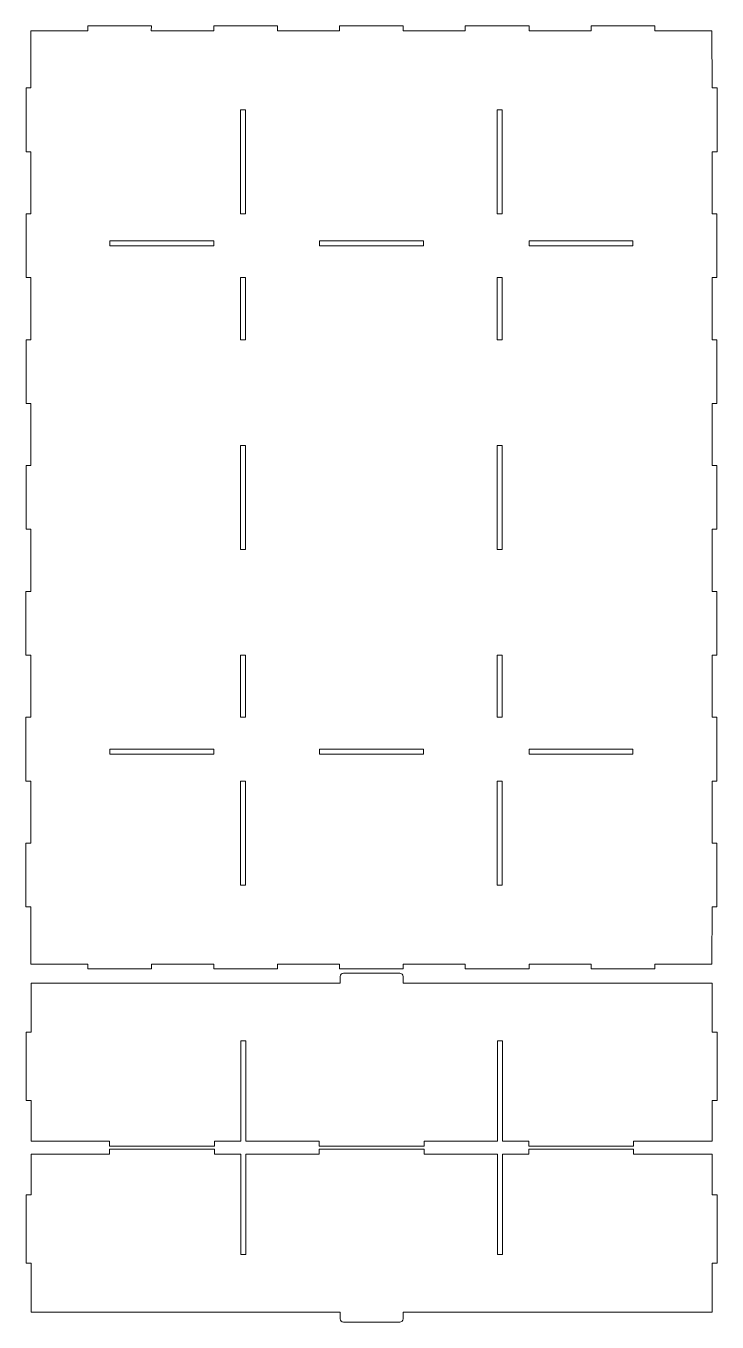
# Model space of a CAD drawing. Header units: millimetres. Extents: x -469 to 407, y -355 to 456.
# Drawn here: x -469 to -139, y -221 to 396 of the extents above; entities that cross this region are included whole.
import ezdxf

# ---------------------------------------------------------------- set-up
doc = ezdxf.new("R2010")
doc.units = ezdxf.units.MM
doc.header["$MEASUREMENT"] = 0
doc.layers.add('Layer 1', color=7, linetype='Continuous')

msp = doc.modelspace()

# ---------------------------------------------------------------- linework, layer by layer
at = {"layer": 'Layer 1', "color": 145, "lineweight": 20}
for points, knots in [([(-139.4964, 366.8072), (-139.4964, 366.8072), (-141.8804, 366.8072), (-141.8804, 366.8072), (-141.8804, 366.8072), (-141.8804, 366.8072), (-141.9804, 394.0072), (-141.9804, 394.0072), (-141.9804, 394.0072), (-141.9804, 394.0072), (-169.1804, 394.0072), (-169.1804, 394.0072), (-169.1804, 394.0072), (-169.1804, 394.0072), (-169.1804, 396.3752), (-169.1804, 396.3752), (-169.1804, 396.3752), (-169.1804, 396.3752), (-199.5804, 396.3752), (-199.5804, 396.3752), (-199.5804, 396.3752), (-199.5804, 396.3752), (-199.5804, 394.0072), (-199.5804, 394.0072), (-199.5804, 394.0072), (-199.5804, 394.0072), (-229.1804, 394.0072), (-229.1804, 394.0072), (-229.1804, 394.0072), (-229.1804, 394.0072), (-229.1804, 396.3752), (-229.1804, 396.3752), (-229.1804, 396.3752), (-229.1804, 396.3752), (-259.5804, 396.3752), (-259.5804, 396.3752), (-259.5804, 396.3752), (-259.5804, 396.3752), (-259.5804, 394.0072), (-259.5804, 394.0072), (-259.5804, 394.0072), (-259.5804, 394.0072), (-289.1804, 394.0072), (-289.1804, 394.0072), (-289.1804, 394.0072), (-289.1804, 394.0072), (-289.1804, 396.3752), (-289.1804, 396.3752), (-289.1804, 396.3752), (-289.1804, 396.3752), (-319.5804, 396.3752), (-319.5804, 396.3752), (-319.5804, 396.3752), (-319.5804, 396.3752), (-319.5804, 394.0072), (-319.5804, 394.0072), (-319.5804, 394.0072), (-319.5804, 394.0072), (-349.1804, 394.0072), (-349.1804, 394.0072), (-349.1804, 394.0072), (-349.1804, 394.0072), (-349.1804, 396.3752), (-349.1804, 396.3752), (-349.1804, 396.3752), (-349.1804, 396.3752), (-379.5804, 396.3752), (-379.5804, 396.3752), (-379.5804, 396.3752), (-379.5804, 396.3752), (-379.5804, 394.0072), (-379.5804, 394.0072), (-379.5804, 394.0072), (-379.5804, 394.0072), (-409.3804, 394.0072), (-409.3804, 394.0072), (-409.3804, 394.0072), (-409.3804, 394.0072), (-409.1804, 396.3752), (-409.1804, 396.3752), (-409.1804, 396.3752), (-409.1804, 396.3752), (-439.5804, 396.3752), (-439.5804, 396.3752), (-439.5804, 396.3752), (-439.5804, 396.3752), (-439.5804, 394.0072), (-439.5804, 394.0072), (-439.5804, 394.0072), (-439.5804, 394.0072), (-466.7804, 394.0072), (-466.7804, 394.0072), (-466.7804, 394.0072), (-466.7804, 394.0072), (-466.7804, 366.8072), (-466.7804, 366.8072), (-466.7804, 366.8072), (-466.7804, 366.8072), (-469.0684, 366.8072), (-469.0684, 366.8072), (-469.0684, 366.8072), (-469.0684, 366.8072), (-469.0684, 336.4072), (-469.0684, 336.4072), (-469.0684, 336.4072), (-469.0684, 336.4072), (-466.7804, 336.4072), (-466.7804, 336.4072), (-466.7804, 336.4072), (-466.7804, 336.4072), (-466.7804, 306.8072), (-466.7804, 306.8072), (-466.7804, 306.8072), (-466.7804, 306.8072), (-469.0844, 306.8072), (-469.0844, 306.8072), (-469.0844, 306.8072), (-469.0844, 306.8072), (-469.0844, 276.4072), (-469.0844, 276.4072), (-469.0844, 276.4072), (-469.0844, 276.4072), (-466.7804, 276.4072), (-466.7804, 276.4072), (-466.7804, 276.4072), (-466.7804, 276.4072), (-466.7804, 246.8072), (-466.7804, 246.8072), (-466.7804, 246.8072), (-466.7804, 246.8072), (-469.1004, 246.8072), (-469.1004, 246.8072), (-469.1004, 246.8072), (-469.1004, 246.8072), (-469.1004, 216.4072), (-469.1004, 216.4072), (-469.1004, 216.4072), (-469.1004, 216.4072), (-466.7804, 216.4072), (-466.7804, 216.4072), (-466.7804, 216.4072), (-466.7804, 216.4072), (-466.7804, 186.8072), (-466.7804, 186.8072), (-466.7804, 186.8072), (-466.7804, 186.8072), (-469.1164, 186.8072), (-469.1164, 186.8072), (-469.1164, 186.8072), (-469.1164, 186.8072), (-469.1164, 156.4072), (-469.1164, 156.4072), (-469.1164, 156.4072), (-469.1164, 156.4072), (-466.7804, 156.4072), (-466.7804, 156.4072), (-466.7804, 156.4072), (-466.7804, 156.4072), (-466.7804, 126.8072), (-466.7804, 126.8072), (-466.7804, 126.8072), (-466.7804, 126.8072), (-469.1324, 126.8072), (-469.1324, 126.8072), (-469.1324, 126.8072), (-469.1324, 126.8072), (-469.1324, 96.4072), (-469.1324, 96.4072), (-469.1324, 96.4072), (-469.1324, 96.4072), (-466.7804, 96.4072), (-466.7804, 96.4072), (-466.7804, 96.4072), (-466.7804, 96.4072), (-466.7804, 66.8072), (-466.7804, 66.8072), (-466.7804, 66.8072), (-466.7804, 66.8072), (-469.1484, 66.8072), (-469.1484, 66.8072), (-469.1484, 66.8072), (-469.1484, 66.8072), (-469.1484, 36.4072), (-469.1484, 36.4072), (-469.1484, 36.4072), (-469.1484, 36.4072), (-466.7804, 36.4072), (-466.7804, 36.4072), (-466.7804, 36.4072), (-466.7804, 36.4072), (-466.7804, 6.8072), (-466.7804, 6.8072), (-466.7804, 6.8072), (-466.7804, 6.8072), (-469.1644, 6.8072), (-469.1644, 6.8072), (-469.1644, 6.8072), (-469.1644, 6.8072), (-469.1644, -23.5928), (-469.1644, -23.5928), (-469.1644, -23.5928), (-469.1644, -23.5928), (-466.7804, -23.5928), (-466.7804, -23.5928), (-466.7804, -23.5928), (-466.7804, -23.5928), (-466.7804, -50.7928), (-466.7804, -50.7928), (-466.7804, -50.7928), (-466.7804, -50.7928), (-439.5804, -50.7928), (-439.5804, -50.7928), (-439.5804, -50.7928), (-439.5804, -50.7928), (-439.5804, -53.1608), (-439.5804, -53.1608), (-439.5804, -53.1608), (-439.5804, -53.1608), (-409.1804, -53.1608), (-409.1804, -53.1608), (-409.1804, -53.1608), (-409.1804, -53.1608), (-409.1804, -50.7928), (-409.1804, -50.7928), (-409.1804, -50.7928), (-409.1804, -50.7928), (-379.5804, -50.7928), (-379.5804, -50.7928), (-379.5804, -50.7928), (-379.5804, -50.7928), (-379.5804, -53.1608), (-379.5804, -53.1608), (-379.5804, -53.1608), (-379.5804, -53.1608), (-349.1804, -53.1608), (-349.1804, -53.1608), (-349.1804, -53.1608), (-349.1804, -53.1608), (-349.1804, -50.7928), (-349.1804, -50.7928), (-349.1804, -50.7928), (-349.1804, -50.7928), (-319.5804, -50.7928), (-319.5804, -50.7928), (-319.5804, -50.7928), (-319.5804, -50.7928), (-319.5804, -53.1608), (-319.5804, -53.1608), (-319.5804, -53.1608), (-319.5804, -53.1608), (-289.1804, -53.1608), (-289.1804, -53.1608), (-289.1804, -53.1608), (-289.1804, -53.1608), (-289.1804, -50.7928), (-289.1804, -50.7928), (-289.1804, -50.7928), (-289.1804, -50.7928), (-259.5804, -50.7928), (-259.5804, -50.7928), (-259.5804, -50.7928), (-259.5804, -50.7928), (-259.5804, -53.1608), (-259.5804, -53.1608), (-259.5804, -53.1608), (-259.5804, -53.1608), (-229.1804, -53.1608), (-229.1804, -53.1608), (-229.1804, -53.1608), (-229.1804, -53.1608), (-229.1804, -50.7928), (-229.1804, -50.7928), (-229.1804, -50.7928), (-229.1804, -50.7928), (-199.5804, -50.7928), (-199.5804, -50.7928), (-199.5804, -50.7928), (-199.5804, -50.7928), (-199.5804, -53.1608), (-199.5804, -53.1608), (-199.5804, -53.1608), (-199.5804, -53.1608), (-169.1804, -53.1608), (-169.1804, -53.1608), (-169.1804, -53.1608), (-169.1804, -53.1608), (-169.1804, -50.7928), (-169.1804, -50.7928), (-169.1804, -50.7928), (-169.1804, -50.7928), (-141.9804, -50.7928), (-141.9804, -50.7928), (-141.9804, -50.7928), (-141.9804, -50.7928), (-141.8804, -23.5928), (-141.8804, -23.5928), (-141.8804, -23.5928), (-141.8804, -23.5928), (-139.5924, -23.5928), (-139.5924, -23.5928), (-139.5924, -23.5928), (-139.5924, -23.5928), (-139.5924, 6.8072), (-139.5924, 6.8072), (-139.5924, 6.8072), (-139.5924, 6.8072), (-141.8804, 6.8072), (-141.8804, 6.8072), (-141.8804, 6.8072), (-141.8804, 6.8072), (-141.8804, 36.4072), (-141.8804, 36.4072), (-141.8804, 36.4072), (-141.8804, 36.4072), (-139.5764, 36.4072), (-139.5764, 36.4072), (-139.5764, 36.4072), (-139.5764, 36.4072), (-139.5764, 66.8072), (-139.5764, 66.8072), (-139.5764, 66.8072), (-139.5764, 66.8072), (-141.8804, 66.8072), (-141.8804, 66.8072), (-141.8804, 66.8072), (-141.8804, 66.8072), (-141.8804, 96.4072), (-141.8804, 96.4072), (-141.8804, 96.4072), (-141.8804, 96.4072), (-139.5604, 96.4072), (-139.5604, 96.4072), (-139.5604, 96.4072), (-139.5604, 96.4072), (-139.5604, 126.8072), (-139.5604, 126.8072), (-139.5604, 126.8072), (-139.5604, 126.8072), (-141.8804, 126.8072), (-141.8804, 126.8072), (-141.8804, 126.8072), (-141.8804, 126.8072), (-141.8804, 156.4072), (-141.8804, 156.4072), (-141.8804, 156.4072), (-141.8804, 156.4072), (-139.5444, 156.4072), (-139.5444, 156.4072), (-139.5444, 156.4072), (-139.5444, 156.4072), (-139.5444, 186.8072), (-139.5444, 186.8072), (-139.5444, 186.8072), (-139.5444, 186.8072), (-141.8804, 186.8072), (-141.8804, 186.8072), (-141.8804, 186.8072), (-141.8804, 186.8072), (-141.8804, 216.4072), (-141.8804, 216.4072), (-141.8804, 216.4072), (-141.8804, 216.4072), (-139.5284, 216.4072), (-139.5284, 216.4072), (-139.5284, 216.4072), (-139.5284, 216.4072), (-139.5284, 246.8072), (-139.5284, 246.8072), (-139.5284, 246.8072), (-139.5284, 246.8072), (-141.8804, 246.8072), (-141.8804, 246.8072), (-141.8804, 246.8072), (-141.8804, 246.8072), (-141.8804, 276.4072), (-141.8804, 276.4072), (-141.8804, 276.4072), (-141.8804, 276.4072), (-139.5124, 276.4072), (-139.5124, 276.4072), (-139.5124, 276.4072), (-139.5124, 276.4072), (-139.5124, 306.8072), (-139.5124, 306.8072), (-139.5124, 306.8072), (-139.5124, 306.8072), (-141.8804, 306.8072), (-141.8804, 306.8072), (-141.8804, 306.8072), (-141.8804, 306.8072), (-141.8804, 336.4072), (-141.8804, 336.4072), (-141.8804, 336.4072), (-141.8804, 336.4072), (-139.4964, 336.4072), (-139.4964, 336.4072), (-139.4964, 336.4072), (-139.4964, 336.4072), (-139.4964, 366.8072), (-139.4964, 366.8072)], [0, 0, 0, 0, 0.00990099, 0.00990099, 0.00990099, 0.00990099, 0.01980198, 0.01980198, 0.01980198, 0.01980198, 0.02970297, 0.02970297, 0.02970297, 0.02970297, 0.03960396, 0.03960396, 0.03960396, 0.03960396, 0.04950495, 0.04950495, 0.04950495, 0.04950495, 0.05940594, 0.05940594, 0.05940594, 0.05940594, 0.06930693, 0.06930693, 0.06930693, 0.06930693, 0.07920792, 0.07920792, 0.07920792, 0.07920792, 0.08910891, 0.08910891, 0.08910891, 0.08910891, 0.0990099, 0.0990099, 0.0990099, 0.0990099, 0.10891089, 0.10891089, 0.10891089, 0.10891089, 0.11881188, 0.11881188, 0.11881188, 0.11881188, 0.12871287, 0.12871287, 0.12871287, 0.12871287, 0.13861386, 0.13861386, 0.13861386, 0.13861386, 0.14851485, 0.14851485, 0.14851485, 0.14851485, 0.15841584, 0.15841584, 0.15841584, 0.15841584, 0.16831683, 0.16831683, 0.16831683, 0.16831683, 0.17821782, 0.17821782, 0.17821782, 0.17821782, 0.18811881, 0.18811881, 0.18811881, 0.18811881, 0.1980198, 0.1980198, 0.1980198, 0.1980198, 0.20792079, 0.20792079, 0.20792079, 0.20792079, 0.21782178, 0.21782178, 0.21782178, 0.21782178, 0.22772277, 0.22772277, 0.22772277, 0.22772277, 0.23762376, 0.23762376, 0.23762376, 0.23762376, 0.24752475, 0.24752475, 0.24752475, 0.24752475, 0.25742574, 0.25742574, 0.25742574, 0.25742574, 0.26732673, 0.26732673, 0.26732673, 0.26732673, 0.27722772, 0.27722772, 0.27722772, 0.27722772, 0.28712871, 0.28712871, 0.28712871, 0.28712871, 0.2970297, 0.2970297, 0.2970297, 0.2970297, 0.30693069, 0.30693069, 0.30693069, 0.30693069, 0.31683168, 0.31683168, 0.31683168, 0.31683168, 0.32673267, 0.32673267, 0.32673267, 0.32673267, 0.33663366, 0.33663366, 0.33663366, 0.33663366, 0.34653465, 0.34653465, 0.34653465, 0.34653465, 0.35643564, 0.35643564, 0.35643564, 0.35643564, 0.36633663, 0.36633663, 0.36633663, 0.36633663, 0.37623762, 0.37623762, 0.37623762, 0.37623762, 0.38613861, 0.38613861, 0.38613861, 0.38613861, 0.3960396, 0.3960396, 0.3960396, 0.3960396, 0.40594059, 0.40594059, 0.40594059, 0.40594059, 0.41584158, 0.41584158, 0.41584158, 0.41584158, 0.42574257, 0.42574257, 0.42574257, 0.42574257, 0.43564356, 0.43564356, 0.43564356, 0.43564356, 0.44554455, 0.44554455, 0.44554455, 0.44554455, 0.45544554, 0.45544554, 0.45544554, 0.45544554, 0.46534653, 0.46534653, 0.46534653, 0.46534653, 0.47524752, 0.47524752, 0.47524752, 0.47524752, 0.48514851, 0.48514851, 0.48514851, 0.48514851, 0.4950495, 0.4950495, 0.4950495, 0.4950495, 0.5049505, 0.5049505, 0.5049505, 0.5049505, 0.51485149, 0.51485149, 0.51485149, 0.51485149, 0.52475248, 0.52475248, 0.52475248, 0.52475248, 0.53465347, 0.53465347, 0.53465347, 0.53465347, 0.54455446, 0.54455446, 0.54455446, 0.54455446, 0.55445545, 0.55445545, 0.55445545, 0.55445545, 0.56435644, 0.56435644, 0.56435644, 0.56435644, 0.57425743, 0.57425743, 0.57425743, 0.57425743, 0.58415842, 0.58415842, 0.58415842, 0.58415842, 0.59405941, 0.59405941, 0.59405941, 0.59405941, 0.6039604, 0.6039604, 0.6039604, 0.6039604, 0.61386139, 0.61386139, 0.61386139, 0.61386139, 0.62376238, 0.62376238, 0.62376238, 0.62376238, 0.63366337, 0.63366337, 0.63366337, 0.63366337, 0.64356436, 0.64356436, 0.64356436, 0.64356436, 0.65346535, 0.65346535, 0.65346535, 0.65346535, 0.66336634, 0.66336634, 0.66336634, 0.66336634, 0.67326733, 0.67326733, 0.67326733, 0.67326733, 0.68316832, 0.68316832, 0.68316832, 0.68316832, 0.69306931, 0.69306931, 0.69306931, 0.69306931, 0.7029703, 0.7029703, 0.7029703, 0.7029703, 0.71287129, 0.71287129, 0.71287129, 0.71287129, 0.72277228, 0.72277228, 0.72277228, 0.72277228, 0.73267327, 0.73267327, 0.73267327, 0.73267327, 0.74257426, 0.74257426, 0.74257426, 0.74257426, 0.75247525, 0.75247525, 0.75247525, 0.75247525, 0.76237624, 0.76237624, 0.76237624, 0.76237624, 0.77227723, 0.77227723, 0.77227723, 0.77227723, 0.78217822, 0.78217822, 0.78217822, 0.78217822, 0.79207921, 0.79207921, 0.79207921, 0.79207921, 0.8019802, 0.8019802, 0.8019802, 0.8019802, 0.81188119, 0.81188119, 0.81188119, 0.81188119, 0.82178218, 0.82178218, 0.82178218, 0.82178218, 0.83168317, 0.83168317, 0.83168317, 0.83168317, 0.84158416, 0.84158416, 0.84158416, 0.84158416, 0.85148515, 0.85148515, 0.85148515, 0.85148515, 0.86138614, 0.86138614, 0.86138614, 0.86138614, 0.87128713, 0.87128713, 0.87128713, 0.87128713, 0.88118812, 0.88118812, 0.88118812, 0.88118812, 0.89108911, 0.89108911, 0.89108911, 0.89108911, 0.9009901, 0.9009901, 0.9009901, 0.9009901, 0.91089109, 0.91089109, 0.91089109, 0.91089109, 0.92079208, 0.92079208, 0.92079208, 0.92079208, 0.93069307, 0.93069307, 0.93069307, 0.93069307, 0.94059406, 0.94059406, 0.94059406, 0.94059406, 0.95049505, 0.95049505, 0.95049505, 0.95049505, 0.96039604, 0.96039604, 0.96039604, 0.96039604, 0.97029703, 0.97029703, 0.97029703, 0.97029703, 0.98019802, 0.98019802, 0.98019802, 0.98019802, 1, 1, 1, 1]), ([(-364.3804, 306.8072), (-364.3804, 306.8072), (-366.7804, 306.8072), (-366.7804, 306.8072), (-366.7804, 306.8072), (-366.7804, 306.8072), (-366.7804, 356.4072), (-366.7804, 356.4072), (-366.7804, 356.4072), (-366.7804, 356.4072), (-364.3804, 356.4072), (-364.3804, 356.4072), (-364.3804, 356.4072), (-364.3804, 356.4072), (-364.3804, 306.8072), (-364.3804, 306.8072)], [0, 0, 0, 0, 0.2, 0.2, 0.2, 0.2, 0.4, 0.4, 0.4, 0.4, 0.6, 0.6, 0.6, 0.6, 1, 1, 1, 1]), ([(-241.9964, 306.8072), (-241.9964, 306.8072), (-244.3964, 306.8072), (-244.3964, 306.8072), (-244.3964, 306.8072), (-244.3964, 306.8072), (-244.3964, 356.4072), (-244.3964, 356.4072), (-244.3964, 356.4072), (-244.3964, 356.4072), (-241.9964, 356.4072), (-241.9964, 356.4072), (-241.9964, 356.4072), (-241.9964, 356.4072), (-241.9964, 306.8072), (-241.9964, 306.8072)], [0, 0, 0, 0, 0.2, 0.2, 0.2, 0.2, 0.4, 0.4, 0.4, 0.4, 0.6, 0.6, 0.6, 0.6, 1, 1, 1, 1]), ([(-379.5804, 294.0072), (-379.5804, 294.0072), (-429.1804, 294.0072), (-429.1804, 294.0072), (-429.1804, 294.0072), (-429.1804, 294.0072), (-429.1804, 291.6072), (-429.1804, 291.6072), (-429.1804, 291.6072), (-429.1804, 291.6072), (-379.5804, 291.6072), (-379.5804, 291.6072), (-379.5804, 291.6072), (-379.5804, 291.6072), (-379.5804, 294.0072), (-379.5804, 294.0072)], [0, 0, 0, 0, 0.2, 0.2, 0.2, 0.2, 0.4, 0.4, 0.4, 0.4, 0.6, 0.6, 0.6, 0.6, 1, 1, 1, 1]), ([(-279.5804, 294.0072), (-279.5804, 294.0072), (-329.1804, 294.0072), (-329.1804, 294.0072), (-329.1804, 294.0072), (-329.1804, 294.0072), (-329.1804, 291.6072), (-329.1804, 291.6072), (-329.1804, 291.6072), (-329.1804, 291.6072), (-279.5804, 291.6072), (-279.5804, 291.6072), (-279.5804, 291.6072), (-279.5804, 291.6072), (-279.5804, 294.0072), (-279.5804, 294.0072)], [0, 0, 0, 0, 0.2, 0.2, 0.2, 0.2, 0.4, 0.4, 0.4, 0.4, 0.6, 0.6, 0.6, 0.6, 1, 1, 1, 1]), ([(-179.5804, 294.0072), (-179.5804, 294.0072), (-229.1804, 294.0072), (-229.1804, 294.0072), (-229.1804, 294.0072), (-229.1804, 294.0072), (-229.1804, 291.6072), (-229.1804, 291.6072), (-229.1804, 291.6072), (-229.1804, 291.6072), (-179.5804, 291.6072), (-179.5804, 291.6072), (-179.5804, 291.6072), (-179.5804, 291.6072), (-179.5804, 294.0072), (-179.5804, 294.0072)], [0, 0, 0, 0, 0.2, 0.2, 0.2, 0.2, 0.4, 0.4, 0.4, 0.4, 0.6, 0.6, 0.6, 0.6, 1, 1, 1, 1]), ([(-364.3804, 246.8072), (-364.3804, 246.8072), (-366.7804, 246.8072), (-366.7804, 246.8072), (-366.7804, 246.8072), (-366.7804, 246.8072), (-366.7804, 276.4072), (-366.7804, 276.4072), (-366.7804, 276.4072), (-366.7804, 276.4072), (-364.3804, 276.4072), (-364.3804, 276.4072), (-364.3804, 276.4072), (-364.3804, 276.4072), (-364.3804, 246.8072), (-364.3804, 246.8072)], [0, 0, 0, 0, 0.2, 0.2, 0.2, 0.2, 0.4, 0.4, 0.4, 0.4, 0.6, 0.6, 0.6, 0.6, 1, 1, 1, 1]), ([(-241.9964, 246.8072), (-241.9964, 246.8072), (-244.3964, 246.8072), (-244.3964, 246.8072), (-244.3964, 246.8072), (-244.3964, 246.8072), (-244.3964, 276.4072), (-244.3964, 276.4072), (-244.3964, 276.4072), (-244.3964, 276.4072), (-241.9964, 276.4072), (-241.9964, 276.4072), (-241.9964, 276.4072), (-241.9964, 276.4072), (-241.9964, 246.8072), (-241.9964, 246.8072)], [0, 0, 0, 0, 0.2, 0.2, 0.2, 0.2, 0.4, 0.4, 0.4, 0.4, 0.6, 0.6, 0.6, 0.6, 1, 1, 1, 1]), ([(-364.3804, 146.8072), (-364.3804, 146.8072), (-366.7804, 146.8072), (-366.7804, 146.8072), (-366.7804, 146.8072), (-366.7804, 146.8072), (-366.7804, 196.4072), (-366.7804, 196.4072), (-366.7804, 196.4072), (-366.7804, 196.4072), (-364.3804, 196.4072), (-364.3804, 196.4072), (-364.3804, 196.4072), (-364.3804, 196.4072), (-364.3804, 146.8072), (-364.3804, 146.8072)], [0, 0, 0, 0, 0.2, 0.2, 0.2, 0.2, 0.4, 0.4, 0.4, 0.4, 0.6, 0.6, 0.6, 0.6, 1, 1, 1, 1]), ([(-241.9964, 146.8072), (-241.9964, 146.8072), (-244.3964, 146.8072), (-244.3964, 146.8072), (-244.3964, 146.8072), (-244.3964, 146.8072), (-244.3964, 196.4072), (-244.3964, 196.4072), (-244.3964, 196.4072), (-244.3964, 196.4072), (-241.9964, 196.4072), (-241.9964, 196.4072), (-241.9964, 196.4072), (-241.9964, 196.4072), (-241.9964, 146.8072), (-241.9964, 146.8072)], [0, 0, 0, 0, 0.2, 0.2, 0.2, 0.2, 0.4, 0.4, 0.4, 0.4, 0.6, 0.6, 0.6, 0.6, 1, 1, 1, 1]), ([(-364.3804, 66.8072), (-364.3804, 66.8072), (-366.7804, 66.8072), (-366.7804, 66.8072), (-366.7804, 66.8072), (-366.7804, 66.8072), (-366.7804, 96.4072), (-366.7804, 96.4072), (-366.7804, 96.4072), (-366.7804, 96.4072), (-364.3804, 96.4072), (-364.3804, 96.4072), (-364.3804, 96.4072), (-364.3804, 96.4072), (-364.3804, 66.8072), (-364.3804, 66.8072)], [0, 0, 0, 0, 0.2, 0.2, 0.2, 0.2, 0.4, 0.4, 0.4, 0.4, 0.6, 0.6, 0.6, 0.6, 1, 1, 1, 1]), ([(-241.9964, 66.8072), (-241.9964, 66.8072), (-244.3964, 66.8072), (-244.3964, 66.8072), (-244.3964, 66.8072), (-244.3964, 66.8072), (-244.3964, 96.4072), (-244.3964, 96.4072), (-244.3964, 96.4072), (-244.3964, 96.4072), (-241.9964, 96.4072), (-241.9964, 96.4072), (-241.9964, 96.4072), (-241.9964, 96.4072), (-241.9964, 66.8072), (-241.9964, 66.8072)], [0, 0, 0, 0, 0.2, 0.2, 0.2, 0.2, 0.4, 0.4, 0.4, 0.4, 0.6, 0.6, 0.6, 0.6, 1, 1, 1, 1]), ([(-379.5804, 51.6072), (-379.5804, 51.6072), (-429.1804, 51.6072), (-429.1804, 51.6072), (-429.1804, 51.6072), (-429.1804, 51.6072), (-429.1804, 49.2072), (-429.1804, 49.2072), (-429.1804, 49.2072), (-429.1804, 49.2072), (-379.5804, 49.2072), (-379.5804, 49.2072), (-379.5804, 49.2072), (-379.5804, 49.2072), (-379.5804, 51.6072), (-379.5804, 51.6072)], [0, 0, 0, 0, 0.2, 0.2, 0.2, 0.2, 0.4, 0.4, 0.4, 0.4, 0.6, 0.6, 0.6, 0.6, 1, 1, 1, 1]), ([(-279.5804, 51.6072), (-279.5804, 51.6072), (-329.1804, 51.6072), (-329.1804, 51.6072), (-329.1804, 51.6072), (-329.1804, 51.6072), (-329.1804, 49.2072), (-329.1804, 49.2072), (-329.1804, 49.2072), (-329.1804, 49.2072), (-279.5804, 49.2072), (-279.5804, 49.2072), (-279.5804, 49.2072), (-279.5804, 49.2072), (-279.5804, 51.6072), (-279.5804, 51.6072)], [0, 0, 0, 0, 0.2, 0.2, 0.2, 0.2, 0.4, 0.4, 0.4, 0.4, 0.6, 0.6, 0.6, 0.6, 1, 1, 1, 1]), ([(-179.5804, 51.6072), (-179.5804, 51.6072), (-229.1804, 51.6072), (-229.1804, 51.6072), (-229.1804, 51.6072), (-229.1804, 51.6072), (-229.1804, 49.2072), (-229.1804, 49.2072), (-229.1804, 49.2072), (-229.1804, 49.2072), (-179.5804, 49.2072), (-179.5804, 49.2072), (-179.5804, 49.2072), (-179.5804, 49.2072), (-179.5804, 51.6072), (-179.5804, 51.6072)], [0, 0, 0, 0, 0.2, 0.2, 0.2, 0.2, 0.4, 0.4, 0.4, 0.4, 0.6, 0.6, 0.6, 0.6, 1, 1, 1, 1]), ([(-364.3804, -13.1928), (-364.3804, -13.1928), (-366.7804, -13.1928), (-366.7804, -13.1928), (-366.7804, -13.1928), (-366.7804, -13.1928), (-366.7804, 36.4072), (-366.7804, 36.4072), (-366.7804, 36.4072), (-366.7804, 36.4072), (-364.3804, 36.4072), (-364.3804, 36.4072), (-364.3804, 36.4072), (-364.3804, 36.4072), (-364.3804, -13.1928), (-364.3804, -13.1928)], [0, 0, 0, 0, 0.2, 0.2, 0.2, 0.2, 0.4, 0.4, 0.4, 0.4, 0.6, 0.6, 0.6, 0.6, 1, 1, 1, 1]), ([(-241.9964, -13.1928), (-241.9964, -13.1928), (-244.3964, -13.1928), (-244.3964, -13.1928), (-244.3964, -13.1928), (-244.3964, -13.1928), (-244.3964, 36.4072), (-244.3964, 36.4072), (-244.3964, 36.4072), (-244.3964, 36.4072), (-241.9964, 36.4072), (-241.9964, 36.4072), (-241.9964, 36.4072), (-241.9964, 36.4072), (-241.9964, -13.1928), (-241.9964, -13.1928)], [0, 0, 0, 0, 0.2, 0.2, 0.2, 0.2, 0.4, 0.4, 0.4, 0.4, 0.6, 0.6, 0.6, 0.6, 1, 1, 1, 1]), ([(-289.2587, -59.983), (-240.1254, -59.983), (-190.992, -59.9829), (-141.8587, -59.9829), (-141.8587, -59.9829), (-141.8587, -59.9829), (-141.8587, -83.2969), (-141.8587, -83.2969), (-141.8587, -83.2969), (-141.8587, -83.2969), (-139.4587, -83.2969), (-139.4587, -83.2969), (-139.4587, -83.2969), (-139.4587, -83.2969), (-139.4587, -115.8481), (-139.4587, -115.8481), (-139.4587, -115.8481), (-139.4587, -115.8481), (-141.8587, -115.8481), (-141.8587, -115.8481), (-141.8587, -115.8481), (-141.8587, -115.8481), (-141.8587, -135.183), (-141.8587, -135.183), (-141.8587, -135.183), (-141.8587, -135.183), (-179.2587, -135.183), (-179.2587, -135.183), (-179.2587, -135.183), (-179.2587, -135.183), (-179.2587, -137.583), (-179.2587, -137.583), (-179.2587, -137.583), (-179.2587, -137.583), (-229.2587, -137.583), (-229.2587, -137.583), (-229.2587, -137.583), (-229.2587, -137.583), (-229.2587, -135.183), (-229.2587, -135.183), (-229.2587, -135.183), (-229.2587, -135.183), (-241.8587, -135.183), (-241.8587, -135.183), (-241.8587, -135.183), (-241.8587, -135.183), (-241.8587, -87.3839), (-241.8587, -87.3839), (-241.8587, -87.3839), (-241.8587, -87.3839), (-244.2587, -87.3839), (-244.2587, -87.3839), (-244.2587, -87.3839), (-244.2587, -87.3839), (-244.2589, -135.183), (-244.2589, -135.183), (-244.2589, -135.183), (-244.2589, -135.183), (-279.2587, -135.183), (-279.2587, -135.183), (-279.2587, -135.183), (-279.2587, -135.183), (-279.2587, -137.583), (-279.2587, -137.583), (-279.2587, -137.583), (-279.2587, -137.583), (-329.2587, -137.583), (-329.2587, -137.583), (-329.2587, -137.583), (-329.2587, -137.583), (-329.2587, -135.183), (-329.2587, -135.183), (-329.2587, -135.183), (-329.2587, -135.183), (-364.2588, -135.183), (-364.2588, -135.183), (-364.2588, -135.183), (-364.2588, -135.183), (-364.2587, -87.3839), (-364.2587, -87.3839), (-364.2587, -87.3839), (-364.2587, -87.3839), (-366.6587, -87.3839), (-366.6587, -87.3839), (-366.6587, -87.3839), (-366.6587, -87.3839), (-366.6587, -135.183), (-366.6587, -135.183), (-366.6587, -135.183), (-366.6587, -135.183), (-379.2587, -135.183), (-379.2587, -135.183), (-379.2587, -135.183), (-379.2587, -135.183), (-379.2587, -137.583), (-379.2587, -137.583), (-379.2587, -137.583), (-379.2587, -137.583), (-429.2587, -137.583), (-429.2587, -137.583), (-429.2587, -137.583), (-429.2587, -137.583), (-429.2587, -135.183), (-429.2587, -135.183), (-429.2587, -135.183), (-429.2587, -135.183), (-466.6587, -135.183), (-466.6587, -135.183), (-466.6587, -135.183), (-466.6587, -135.183), (-466.6587, -115.8481), (-466.6587, -115.8481), (-466.6587, -115.8481), (-466.6587, -115.8481), (-469.0587, -115.8481), (-469.0587, -115.8481), (-469.0587, -115.8481), (-469.0587, -115.8481), (-469.0587, -83.2969), (-469.0587, -83.2969), (-469.0587, -83.2969), (-469.0587, -83.2969), (-466.6587, -83.2969), (-466.6587, -83.2969), (-466.6587, -83.2969), (-466.6587, -83.2969), (-466.6587, -59.9829), (-466.6587, -59.9829), (-466.6587, -59.9829), (-417.5254, -59.9829), (-368.392, -59.983), (-319.2587, -59.983), (-319.2587, -59.983), (-319.2587, -59.983), (-319.2603, -56.7693), (-319.2603, -56.7693), (-319.2603, -56.7693), (-319.2606, -55.8893), (-318.5441, -55.1835), (-317.6641, -55.1835), (-317.6641, -55.1835), (-317.6641, -55.1835), (-290.8641, -55.1835), (-290.8641, -55.1835), (-290.8641, -55.1835), (-289.9841, -55.1835), (-289.2656, -55.9038), (-289.2641, -56.7835), (-289.2641, -56.7835), (-289.2641, -56.7835), (-289.2587, -59.983), (-289.2587, -59.983)], [0, 0, 0, 0, 0.02564103, 0.02564103, 0.02564103, 0.02564103, 0.05128205, 0.05128205, 0.05128205, 0.05128205, 0.07692308, 0.07692308, 0.07692308, 0.07692308, 0.1025641, 0.1025641, 0.1025641, 0.1025641, 0.12820513, 0.12820513, 0.12820513, 0.12820513, 0.15384615, 0.15384615, 0.15384615, 0.15384615, 0.17948718, 0.17948718, 0.17948718, 0.17948718, 0.20512821, 0.20512821, 0.20512821, 0.20512821, 0.23076923, 0.23076923, 0.23076923, 0.23076923, 0.25641026, 0.25641026, 0.25641026, 0.25641026, 0.28205128, 0.28205128, 0.28205128, 0.28205128, 0.30769231, 0.30769231, 0.30769231, 0.30769231, 0.33333333, 0.33333333, 0.33333333, 0.33333333, 0.35897436, 0.35897436, 0.35897436, 0.35897436, 0.38461538, 0.38461538, 0.38461538, 0.38461538, 0.41025641, 0.41025641, 0.41025641, 0.41025641, 0.43589744, 0.43589744, 0.43589744, 0.43589744, 0.46153846, 0.46153846, 0.46153846, 0.46153846, 0.48717949, 0.48717949, 0.48717949, 0.48717949, 0.51282051, 0.51282051, 0.51282051, 0.51282051, 0.53846154, 0.53846154, 0.53846154, 0.53846154, 0.56410256, 0.56410256, 0.56410256, 0.56410256, 0.58974359, 0.58974359, 0.58974359, 0.58974359, 0.61538462, 0.61538462, 0.61538462, 0.61538462, 0.64102564, 0.64102564, 0.64102564, 0.64102564, 0.66666667, 0.66666667, 0.66666667, 0.66666667, 0.69230769, 0.69230769, 0.69230769, 0.69230769, 0.71794872, 0.71794872, 0.71794872, 0.71794872, 0.74358974, 0.74358974, 0.74358974, 0.74358974, 0.76923077, 0.76923077, 0.76923077, 0.76923077, 0.79487179, 0.79487179, 0.79487179, 0.79487179, 0.82051282, 0.82051282, 0.82051282, 0.82051282, 0.84615385, 0.84615385, 0.84615385, 0.84615385, 0.87179487, 0.87179487, 0.87179487, 0.87179487, 0.8974359, 0.8974359, 0.8974359, 0.8974359, 0.92307692, 0.92307692, 0.92307692, 0.92307692, 0.94871795, 0.94871795, 0.94871795, 0.94871795, 1, 1, 1, 1]), ([(-289.2587, -216.6828), (-240.1254, -216.6828), (-190.992, -216.6829), (-141.8587, -216.6829), (-141.8587, -216.6829), (-141.8587, -216.6829), (-141.8587, -193.3689), (-141.8587, -193.3689), (-141.8587, -193.3689), (-141.8587, -193.3689), (-139.4587, -193.3689), (-139.4587, -193.3689), (-139.4587, -193.3689), (-139.4587, -193.3689), (-139.4587, -160.8177), (-139.4587, -160.8177), (-139.4587, -160.8177), (-139.4587, -160.8177), (-141.8587, -160.8177), (-141.8587, -160.8177), (-141.8587, -160.8177), (-141.8587, -160.8177), (-141.8587, -141.4828), (-141.8587, -141.4828), (-141.8587, -141.4828), (-141.8587, -141.4828), (-179.2587, -141.4828), (-179.2587, -141.4828), (-179.2587, -141.4828), (-179.2587, -141.4828), (-179.2587, -139.0828), (-179.2587, -139.0828), (-179.2587, -139.0828), (-179.2587, -139.0828), (-229.2587, -139.0828), (-229.2587, -139.0828), (-229.2587, -139.0828), (-229.2587, -139.0828), (-229.2587, -141.4828), (-229.2587, -141.4828), (-229.2587, -141.4828), (-229.2587, -141.4828), (-241.8587, -141.4828), (-241.8587, -141.4828), (-241.8587, -141.4828), (-241.8587, -141.4828), (-241.8587, -189.2819), (-241.8587, -189.2819), (-241.8587, -189.2819), (-241.8587, -189.2819), (-244.2587, -189.2819), (-244.2587, -189.2819), (-244.2587, -189.2819), (-244.2587, -189.2819), (-244.2589, -141.4828), (-244.2589, -141.4828), (-244.2589, -141.4828), (-244.2589, -141.4828), (-279.2587, -141.4828), (-279.2587, -141.4828), (-279.2587, -141.4828), (-279.2587, -141.4828), (-279.2587, -139.0828), (-279.2587, -139.0828), (-279.2587, -139.0828), (-279.2587, -139.0828), (-329.2587, -139.0828), (-329.2587, -139.0828), (-329.2587, -139.0828), (-329.2587, -139.0828), (-329.2587, -141.4828), (-329.2587, -141.4828), (-329.2587, -141.4828), (-329.2587, -141.4828), (-364.2588, -141.4828), (-364.2588, -141.4828), (-364.2588, -141.4828), (-364.2588, -141.4828), (-364.2587, -189.2819), (-364.2587, -189.2819), (-364.2587, -189.2819), (-364.2587, -189.2819), (-366.6587, -189.2819), (-366.6587, -189.2819), (-366.6587, -189.2819), (-366.6587, -189.2819), (-366.6587, -141.4828), (-366.6587, -141.4828), (-366.6587, -141.4828), (-366.6587, -141.4828), (-379.2587, -141.4828), (-379.2587, -141.4828), (-379.2587, -141.4828), (-379.2587, -141.4828), (-379.2587, -139.0828), (-379.2587, -139.0828), (-379.2587, -139.0828), (-379.2587, -139.0828), (-429.2587, -139.0828), (-429.2587, -139.0828), (-429.2587, -139.0828), (-429.2587, -139.0828), (-429.2587, -141.4828), (-429.2587, -141.4828), (-429.2587, -141.4828), (-429.2587, -141.4828), (-466.6587, -141.4828), (-466.6587, -141.4828), (-466.6587, -141.4828), (-466.6587, -141.4828), (-466.6587, -160.8177), (-466.6587, -160.8177), (-466.6587, -160.8177), (-466.6587, -160.8177), (-469.0587, -160.8177), (-469.0587, -160.8177), (-469.0587, -160.8177), (-469.0587, -160.8177), (-469.0587, -193.3689), (-469.0587, -193.3689), (-469.0587, -193.3689), (-469.0587, -193.3689), (-466.6587, -193.3689), (-466.6587, -193.3689), (-466.6587, -193.3689), (-466.6587, -193.3689), (-466.6587, -216.6829), (-466.6587, -216.6829), (-466.6587, -216.6829), (-417.5254, -216.6829), (-368.392, -216.6828), (-319.2587, -216.6828), (-319.2587, -216.6828), (-319.2587, -216.6828), (-319.2603, -219.8965), (-319.2603, -219.8965), (-319.2603, -219.8965), (-319.2606, -220.7765), (-318.5441, -221.4823), (-317.6641, -221.4823), (-317.6641, -221.4823), (-317.6641, -221.4823), (-290.8641, -221.4823), (-290.8641, -221.4823), (-290.8641, -221.4823), (-289.9841, -221.4823), (-289.2656, -220.762), (-289.2641, -219.8823), (-289.2641, -219.8823), (-289.2641, -219.8823), (-289.2587, -216.6828), (-289.2587, -216.6828)], [0, 0, 0, 0, 0.02564103, 0.02564103, 0.02564103, 0.02564103, 0.05128205, 0.05128205, 0.05128205, 0.05128205, 0.07692308, 0.07692308, 0.07692308, 0.07692308, 0.1025641, 0.1025641, 0.1025641, 0.1025641, 0.12820513, 0.12820513, 0.12820513, 0.12820513, 0.15384615, 0.15384615, 0.15384615, 0.15384615, 0.17948718, 0.17948718, 0.17948718, 0.17948718, 0.20512821, 0.20512821, 0.20512821, 0.20512821, 0.23076923, 0.23076923, 0.23076923, 0.23076923, 0.25641026, 0.25641026, 0.25641026, 0.25641026, 0.28205128, 0.28205128, 0.28205128, 0.28205128, 0.30769231, 0.30769231, 0.30769231, 0.30769231, 0.33333333, 0.33333333, 0.33333333, 0.33333333, 0.35897436, 0.35897436, 0.35897436, 0.35897436, 0.38461538, 0.38461538, 0.38461538, 0.38461538, 0.41025641, 0.41025641, 0.41025641, 0.41025641, 0.43589744, 0.43589744, 0.43589744, 0.43589744, 0.46153846, 0.46153846, 0.46153846, 0.46153846, 0.48717949, 0.48717949, 0.48717949, 0.48717949, 0.51282051, 0.51282051, 0.51282051, 0.51282051, 0.53846154, 0.53846154, 0.53846154, 0.53846154, 0.56410256, 0.56410256, 0.56410256, 0.56410256, 0.58974359, 0.58974359, 0.58974359, 0.58974359, 0.61538462, 0.61538462, 0.61538462, 0.61538462, 0.64102564, 0.64102564, 0.64102564, 0.64102564, 0.66666667, 0.66666667, 0.66666667, 0.66666667, 0.69230769, 0.69230769, 0.69230769, 0.69230769, 0.71794872, 0.71794872, 0.71794872, 0.71794872, 0.74358974, 0.74358974, 0.74358974, 0.74358974, 0.76923077, 0.76923077, 0.76923077, 0.76923077, 0.79487179, 0.79487179, 0.79487179, 0.79487179, 0.82051282, 0.82051282, 0.82051282, 0.82051282, 0.84615385, 0.84615385, 0.84615385, 0.84615385, 0.87179487, 0.87179487, 0.87179487, 0.87179487, 0.8974359, 0.8974359, 0.8974359, 0.8974359, 0.92307692, 0.92307692, 0.92307692, 0.92307692, 0.94871795, 0.94871795, 0.94871795, 0.94871795, 1, 1, 1, 1])]:
    msp.add_open_spline(points, degree=3, knots=knots, dxfattribs=at)

doc.saveas('drawing.dxf')
